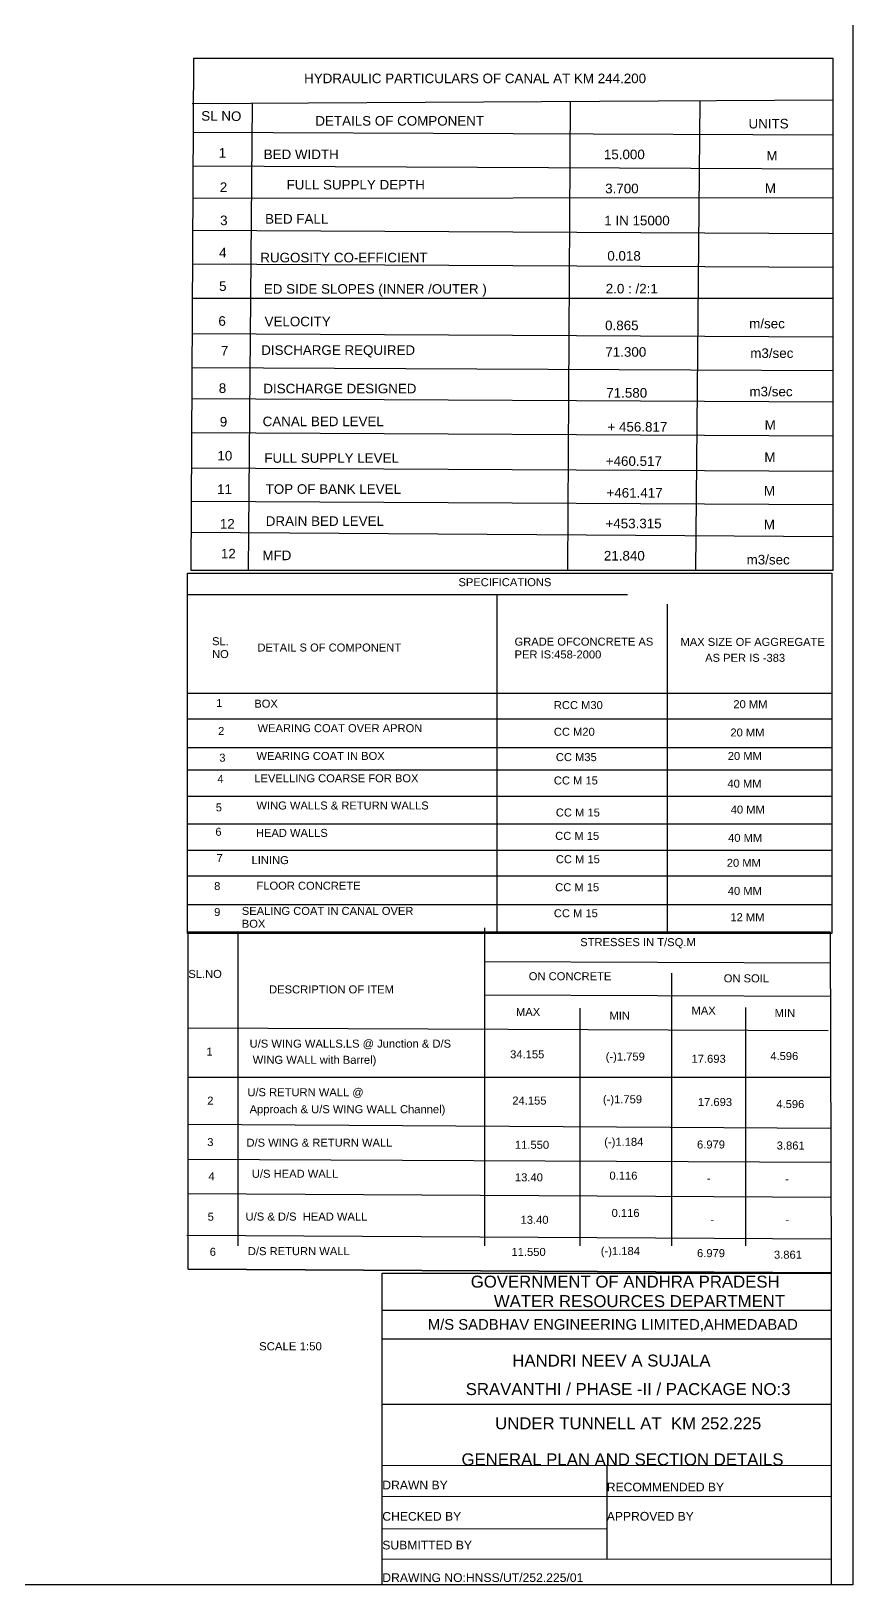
# Model space of a CAD drawing. Header units: millimetres. Extents: x 5124 to 2995863, y 2311 to 45179678.
# Drawn here: x 2971870 to 2995863, y 45100462 to 45145828 of the extents above; entities that cross this region are included whole.
import ezdxf

# ---------------------------------------------------------------- set-up
doc = ezdxf.new("R2010")
doc.units = ezdxf.units.MM
doc.header["$MEASUREMENT"] = 0
doc.layers.add('DIMENSION', color=7, linetype='Continuous')
doc.layers.add('TEXT', color=7, linetype='Continuous')
doc.styles.get("Standard").update_dxf_attribs({"font": 'arial.ttf', "height": 400})

msp = doc.modelspace()

# ---------------------------------------------------------------- linework, layer by layer
at = {"layer": 'DIMENSION'}
for points in [[(2987542.5, 45130075.8), (2987616.7, 45143777.6)], [(2991280.6, 45130078.1), (2991401.7, 45143797.8)], [(2977904, 45119539.6), (2977904, 45110366.6)]]:
    msp.add_lwpolyline(points, dxfattribs=at)
at = {"layer": 'TEXT'}
for points in [[(2982124.1, 45100461.8), (2849718.6, 45100461.8), (2849718.6, 45179678.4), (2995863.5, 45179678.4), (2995863.5, 45100461.8), (2995232.4, 45100461.8)], [(2976567.8, 45143718.6), (2995278.4, 45143818.5)], [(2978218.8, 45130075.8), (2978331.2, 45143728.1)], [(2976607.7, 45142876.8), (2995278.4, 45142799.2)], [(2976602.5, 45141895.6), (2995278.4, 45141809.4)], [(2976597.6, 45140949.9), (2995278.4, 45140969.7)], [(2976592.7, 45140018.2), (2995278.4, 45139920.2)], [(2976587.5, 45139028.7), (2995278.4, 45138930.6)], [(2976582.2, 45138031), (2995278.4, 45138031)], [(2976576.8, 45136996.3), (2995278.4, 45136898.1)], [(2976571.6, 45136002.1), (2995278.4, 45135915.9)], [(2976566.9, 45135098.7), (2995278.4, 45135000.5)], [(2976561.7, 45134108), (2995278.4, 45134009.8)], [(2976556.3, 45133077.2), (2995278.4, 45132979)], [(2976551.2, 45132103.8), (2995278.4, 45132005.6)], [(2976546.4, 45131195), (2995278.4, 45131071.8)], [(2976437.7, 45129381.7), (2989286.5, 45129381.7)], [(2985469.2, 45129381.7), (2985469.2, 45119480.3)], [(2990440.3, 45129091.9), (2990440.3, 45119480.3)], [(2976437.7, 45126495.6), (2995252.5, 45126495.6)], [(2976437.7, 45125750.6), (2995252.5, 45125750.6)], [(2976437.7, 45124915.3), (2995252.5, 45124915.3)], [(2976437.7, 45124260.6), (2995252.5, 45124260.6)], [(2976437.7, 45123493), (2995252.5, 45123493)], [(2976437.7, 45122680.2), (2995252.5, 45122680.2)], [(2976437.7, 45121912.7), (2995252.5, 45121912.7)], [(2976437.7, 45121167.6), (2995252.5, 45121167.6)], [(2976437.7, 45120332.3), (2995252.5, 45120332.3)], [(2985107.6, 45119646.5), (2985107.6, 45110366.6)], [(2985107.6, 45118660.8), (2995204.2, 45118625.3)], [(2990565, 45118326.9), (2990565, 45110366.6)], [(2995206.8, 45117643.4), (2985107.6, 45117678.9)], [(2987902, 45110366.6), (2987902, 45117301)], [(2992730.6, 45117316.6), (2992730.6, 45110366.6)], [(2976459.8, 45116727.2), (2995142.3, 45116649.6)], [(2976447.1, 45115282.9), (2995226.7, 45115282.9)], [(2976459.8, 45113912.3), (2995217.3, 45113802.2)], [(2976459.8, 45112894.1), (2995220, 45112801)], [(2976459.8, 45111885.6), (2995222.8, 45111786.6)], [(2976412.4, 45110678.2), (2995226.1, 45110569.5)], [(2976459.8, 45109682.7), (2995228.8, 45109571.1)], [(2982124.1, 45109565.9), (2995228.8, 45109571.1)], [(2982124.1, 45108480.8), (2995228.8, 45108485.9)], [(2982124.1, 45107642.1), (2995228.8, 45107647.3)], [(2982124.1, 45105734.8), (2995228.8, 45105740)], [(2982124.1, 45103950.9), (2995228.8, 45103956)], [(2988676.5, 45103953.4), (2988677.5, 45101218.9)], [(2982124.1, 45103046.5), (2995228.8, 45103051.7)], [(2982124.1, 45102104.3), (2988677.2, 45102106.8)], [(2982124.1, 45101216.3), (2995228.8, 45101221.4)]]:
    msp.add_lwpolyline(points, dxfattribs=at)
for points in [[(2976619, 45145036.2), (2995278.4, 45145036.2), (2995278.4, 45130075.8), (2976540.5, 45130075.8)], [(2976437.7, 45130005.9), (2995252.5, 45130005.9), (2995252.5, 45119480.3), (2976437.7, 45119480.3)], [(2995228.8, 45109571.1), (2976459.8, 45109682.7), (2976459.8, 45119533.5), (2995201.7, 45119533.5)], [(2982124.1, 45109565.9), (2995232.4, 45109565.9), (2995232.4, 45100461.8), (2982124.1, 45100461.8)]]:
    msp.add_lwpolyline(points, close=True, dxfattribs=at)

# ---------------------------------------------------------------- texts
at = {"layer": 'DIMENSION'}
msp.add_text('SPECIFICATIONS ', height=232.987, dxfattribs=at).set_placement((2984347.1, 45129621.9))
at = {"layer": 'TEXT'}
for s, height, p in [('HYDRAULIC PARTICULARS OF CANAL AT KM 244.200', 279.583, (2979842, 45144307.4)), ('SL N', 279.58, (2976838.2, 45143211.7)), (' O', 279.58, (2977597.8, 45143204.2)), ('DETAILS OF COMPONENT ', 279.583, (2980169.2, 45143068.2)), ('UNITS ', 279.58, (2992815.6, 45142985.8)), ('1', 279.6, (2977349, 45142132.8)), ('BED WIDTH ', 279.58, (2978661.9, 45142090.3)), ('15.000', 279.58, (2988592.6, 45142087.6)), ('M', 279.6, (2993337.8, 45142049.8)), ('2', 279.6, (2977379, 45141130.7)), ('FULL SUPPLY DEPTH ', 279.583, (2979329.4, 45141204.5)), ('3.700', 279.58, (2988630.4, 45141092.7)), ('M', 279.6, (2993292.3, 45141101.4)), ('3', 279.6, (2977388.9, 45140162.5)), ('BED FALL ', 279.58, (2978702.1, 45140206.3)), ('1 IN 15000', 279.58, (2988604.2, 45140156.4)), ('4', 279.6, (2977359.1, 45139220.3)), ('RUGOSITY CO-EFFICIENT ', 279.583, (2978561.5, 45139076.1)), ('0.018', 279.58, (2988692.9, 45139126.2)), ('5', 279.6, (2977359.1, 45138242.1)), ('ED SIDE SLOPES (INNER /OUTER )', 279.583, (2978664.5, 45138160.5)), ('2.0 : /2:1', 279.58, (2988647.8, 45138168)), ('6', 279.6, (2977339.1, 45137223.9)), ('VELOCITY ', 279.58, (2978686.4, 45137209.8)), ('m/sec', 279.58, (2992834.9, 45137148.9)), ('0.865', 279.58, (2988628.1, 45137094.8)), ('7', 279.6, (2977409.2, 45136351.9)), ('DISCHARGE REQUIRED ', 279.583, (2978588.8, 45136374)), ('71.300', 279.58, (2988635.9, 45136319.8)), ('m3/sec', 279.58, (2992866.5, 45136285.5)), ('8', 279.6, (2977349.2, 45135263.9)), ('DISCHARGE DESIGNED ', 279.583, (2978650.2, 45135250.8)), ('71.580', 279.58, (2988662.5, 45135125.7)), ('m3/sec', 279.58, (2992842.3, 45135164.5)), ('9', 279.6, (2977379.3, 45134282.9)), ('CANAL BED LEVEL ', 279.583, (2978630.2, 45134292.6)), ('+ 456.817', 279.58, (2988696.9, 45134133.3)), ('M', 279.6, (2993285.7, 45134187)), ('10', 279.58, (2977309.2, 45133291.6)), ('FULL SUPPLY LEVEL ', 279.583, (2978680.2, 45133224.5)), (' +460.517', 279.58, (2988539.1, 45133133.2)), ('M', 279.6, (2993277.6, 45133247.7)), ('11', 279.58, (2977299.3, 45132313.4)), ('TOP OF BANK LEVEL ', 279.583, (2978718.2, 45132317.5)), (' +461.417', 279.58, (2988560.1, 45132209.2)), ('M', 279.6, (2993265.3, 45132268.1)), ('12', 279.58, (2977380.4, 45131303.1)), ('DRAIN BED LEVEL ', 279.583, (2978720.7, 45131381.8)), (' +453.315', 279.58, (2988531, 45131311.3)), ('M', 279.6, (2993262.3, 45131283.4)), ('12', 279.58, (2977411.1, 45130430.7)), ('MFD', 279.58, (2978623.4, 45130380.8)), (' 21.840', 279.58, (2988483.3, 45130371)), ('m3/sec', 279.58, (2992759.4, 45130255.9)), ('SL.', 232.99, (2977152.9, 45127898.8)), ('DETAIL S OF COMPONENT ', 232.987, (2978477.9, 45127713.9)), ('GRADE OFCONCRETE AS ', 232.987, (2985984.7, 45127886)), ('MAX SIZE OF AGGREGATE ', 232.987, (2990829.5, 45127878.1)), ('NO ', 232.99, (2977152.9, 45127524.5)), ('PER IS:458-2000', 232.987, (2985984.7, 45127511.7)), ('AS PER IS -383', 232.987, (2991549.8, 45127413.4)), ('1', 233, (2977272.2, 45126093.1)), ('BOX', 232.99, (2978386.7, 45126074.8)), ('RCC M30', 232.99, (2987132.3, 45126033.5)), ('20 MM', 232.99, (2992373.4, 45126058.8)), ('2', 233, (2977329.6, 45125278)), ('WEARING COAT OVER APRON ', 232.987, (2978482.2, 45125359.3)), ('CC M20 ', 232.99, (2987132.3, 45125254.2)), ('20 MM', 232.99, (2992287, 45125233.2)), ('3', 233, (2977364.1, 45124497.4)), ('WEARING COAT IN BOX', 232.987, (2978450.4, 45124548.4)), ('CC M35', 232.99, (2987190.8, 45124514)), ('20 MM', 232.99, (2992210.1, 45124547.5)), ('4', 233, (2977306.6, 45123877.5)), ('LEVELLING COARSE FOR BOX ', 232.987, (2978386.7, 45123896.5)), ('CC M 15 ', 232.99, (2987132.3, 45123832.2)), ('40 MM', 232.99, (2992200.5, 45123741.1)), ('5', 233, (2977261.1, 45123046)), ('WING WALLS & RETURN WALLS ', 232.987, (2978450.4, 45123101.5)), ('CC M 15 ', 232.99, (2987190.8, 45122897.1)), ('40 MM ', 232.99, (2992296.6, 45122982.7)), ('6', 233, (2977249.6, 45122334.3)), ('HEAD WALLS ', 232.987, (2978434.7, 45122302)), ('CC M 15 ', 232.99, (2987171.3, 45122215.3)), ('40 MM ', 232.99, (2992219.7, 45122157.1)), ('7', 233, (2977284.1, 45121565.2)), ('LINING ', 232.99, (2978307.3, 45121507)), ('CC M 15 ', 232.99, (2987190.8, 45121533.4)), ('20 MM ', 232.99, (2992181.3, 45121427.5)), ('8', 233, (2977215.2, 45120750.1)), ('FLOOR CONCRETE ', 232.987, (2978450.6, 45120759.7)), ('CC M 15 ', 232.99, (2987171.3, 45120715.3)), ('40 MM ', 232.99, (2992210.1, 45120608.3)), ('9', 233, (2977215.2, 45119992.5)), ('SEALING COAT IN CANAL OVER ', 232.987, (2978022, 45120023.9)), ('CC M 15 ', 232.99, (2987132.3, 45119955.5)), ('BOX ', 232.99, (2978022, 45119649.7)), ('12 MM ', 232.99, (2992286.9, 45119840.3)), ('STRESSES IN T/SQ.M ', 233.658, (2987901.7, 45119111.7)), ('SL.NO ', 233.66, (2976459.8, 45118184.1)), ('DESCRIPTION OF ITEM ', 233.658, (2978817.7, 45117731.7)), ('ON CONCRETE ', 233.658, (2986399.6, 45118116.5)), ('ON SOIL ', 233.66, (2992091.6, 45118054.7)), ('MAX ', 233.66, (2986026.9, 45117074.5)), ('MIN ', 233.66, (2988756, 45116967)), ('MAX', 233.66, (2991150.7, 45117112.6)), ('MIN', 233.66, (2993577.8, 45117043.1)), ('1', 233.7, (2976987.7, 45115917.4)), ('U/S WING WALLS.LS @ Junction & D/S  ', 233.658, (2978249.5, 45116148.9)), (' WING WALL with Barrel)', 233.658, (2978249.5, 45115676.5)), (' 34.155', 233.66, (2985765.2, 45115837.2)), (' (-)1.759', 233.66, (2988555.1, 45115771.9)), (' 17.693', 233.66, (2991061.7, 45115706.5)), (' 4.596', 233.66, (2993360.5, 45115786.2)), ('U/S RETURN WALL @  ', 233.658, (2978183.7, 45114730.1)), (' (-)1.759', 233.66, (2988473.8, 45114523.9)), ('2', 233.7, (2977012.5, 45114483.8)), ('Approach & U/S WING WALL Channel)', 233.658, (2978249.5, 45114234.5)), (' 24.155', 233.66, (2985828.8, 45114485.6)), (' 17.693', 233.66, (2991246, 45114444)), (' 4.596', 233.66, (2993536.8, 45114384)), ('3', 233.7, (2977012.6, 45113274.8)), ('D/S WING & RETURN WALL ', 233.658, (2978157.6, 45113257.5)), (' 11.550', 233.66, (2985904.8, 45113195.3)), (' (-)1.184', 233.66, (2988512.1, 45113282.5)), (' 6.979', 233.66, (2991220.7, 45113204.2)), (' 3.861', 233.66, (2993547.8, 45113174.3)), ('4', 233.7, (2977049.3, 45112277.5)), ('U/S HEAD WALL ', 233.658, (2978315.4, 45112349.6)), (' 13.40', 233.66, (2985905.2, 45112245.4)), (' 0.116', 233.66, (2988664.2, 45112294.7)), ('-', 233.7, (2991600, 45112216.1)), ('-', 233.7, (2993887.8, 45112200.3)), ('5', 233.7, (2977024.7, 45111096.7)), ('U/S & D/S  HEAD WALL ', 233.658, (2978132.4, 45111099.8)), (' 13.40', 233.66, (2986069.6, 45111004.8)), (' 0.116', 233.66, (2988727.4, 45111206.2)), ('-', 233.7, (2991701.2, 45111016.5)), ('-', 233.7, (2993893.8, 45111006.3)), ('6', 233.7, (2977086, 45110070.8)), ('D/S RETURN WALL', 233.658, (2978198.1, 45110089.8)), (' 11.550', 233.66, (2985804.3, 45110067.5)), (' (-)1.184', 233.66, (2988411.5, 45110093.3)), (' 6.979', 233.66, (2991220.8, 45110031.6)), (' 3.861', 233.66, (2993467.6, 45109986.4)), ('GOVERNMENT OF ANDHRA PRADESH ', 350, (2984705.7, 45109141.3)), ('WATER RESOURCES DEPARTMENT', 350, (2985380.5, 45108572.3)), ('M/S SADBHAV ENGINEERING LIMITED,AHMEDABAD', 310, (2983452, 45107912.8)), ('SCALE 1:50', 238.45, (2978525.7, 45107310.2)), ('HANDRI NEEV A SUJALA ', 350, (2985919.6, 45106836.7)), ('SRAVANTHI / PHASE -II / PACKAGE NO:3', 350, (2984559.2, 45106005.1)), ('UNDER TUNNELL AT  KM 252.225', 350, (2985416.5, 45105005.1)), ('GENERAL PLAN AND SECTION DETAILS', 350, (2984436.7, 45103951.8)), ('DRAWN BY ', 253.7, (2982124.1, 45103250.6)), ('RECOMMENDED BY ', 253.699, (2988676.8, 45103192.6)), ('CHECKED BY ', 253.699, (2982124.1, 45102336.9)), ('APPROVED BY ', 253.699, (2988677.1, 45102339.3)), ('SUBMITTED BY ', 253.699, (2982124.1, 45101498.1)), ('DRAWING NO:HNSS/UT/252.225/01', 253.699, (2982124.1, 45100547.8))]:
    msp.add_text(s, height=height, dxfattribs=at).set_placement(p)

doc.saveas('drawing.dxf')
